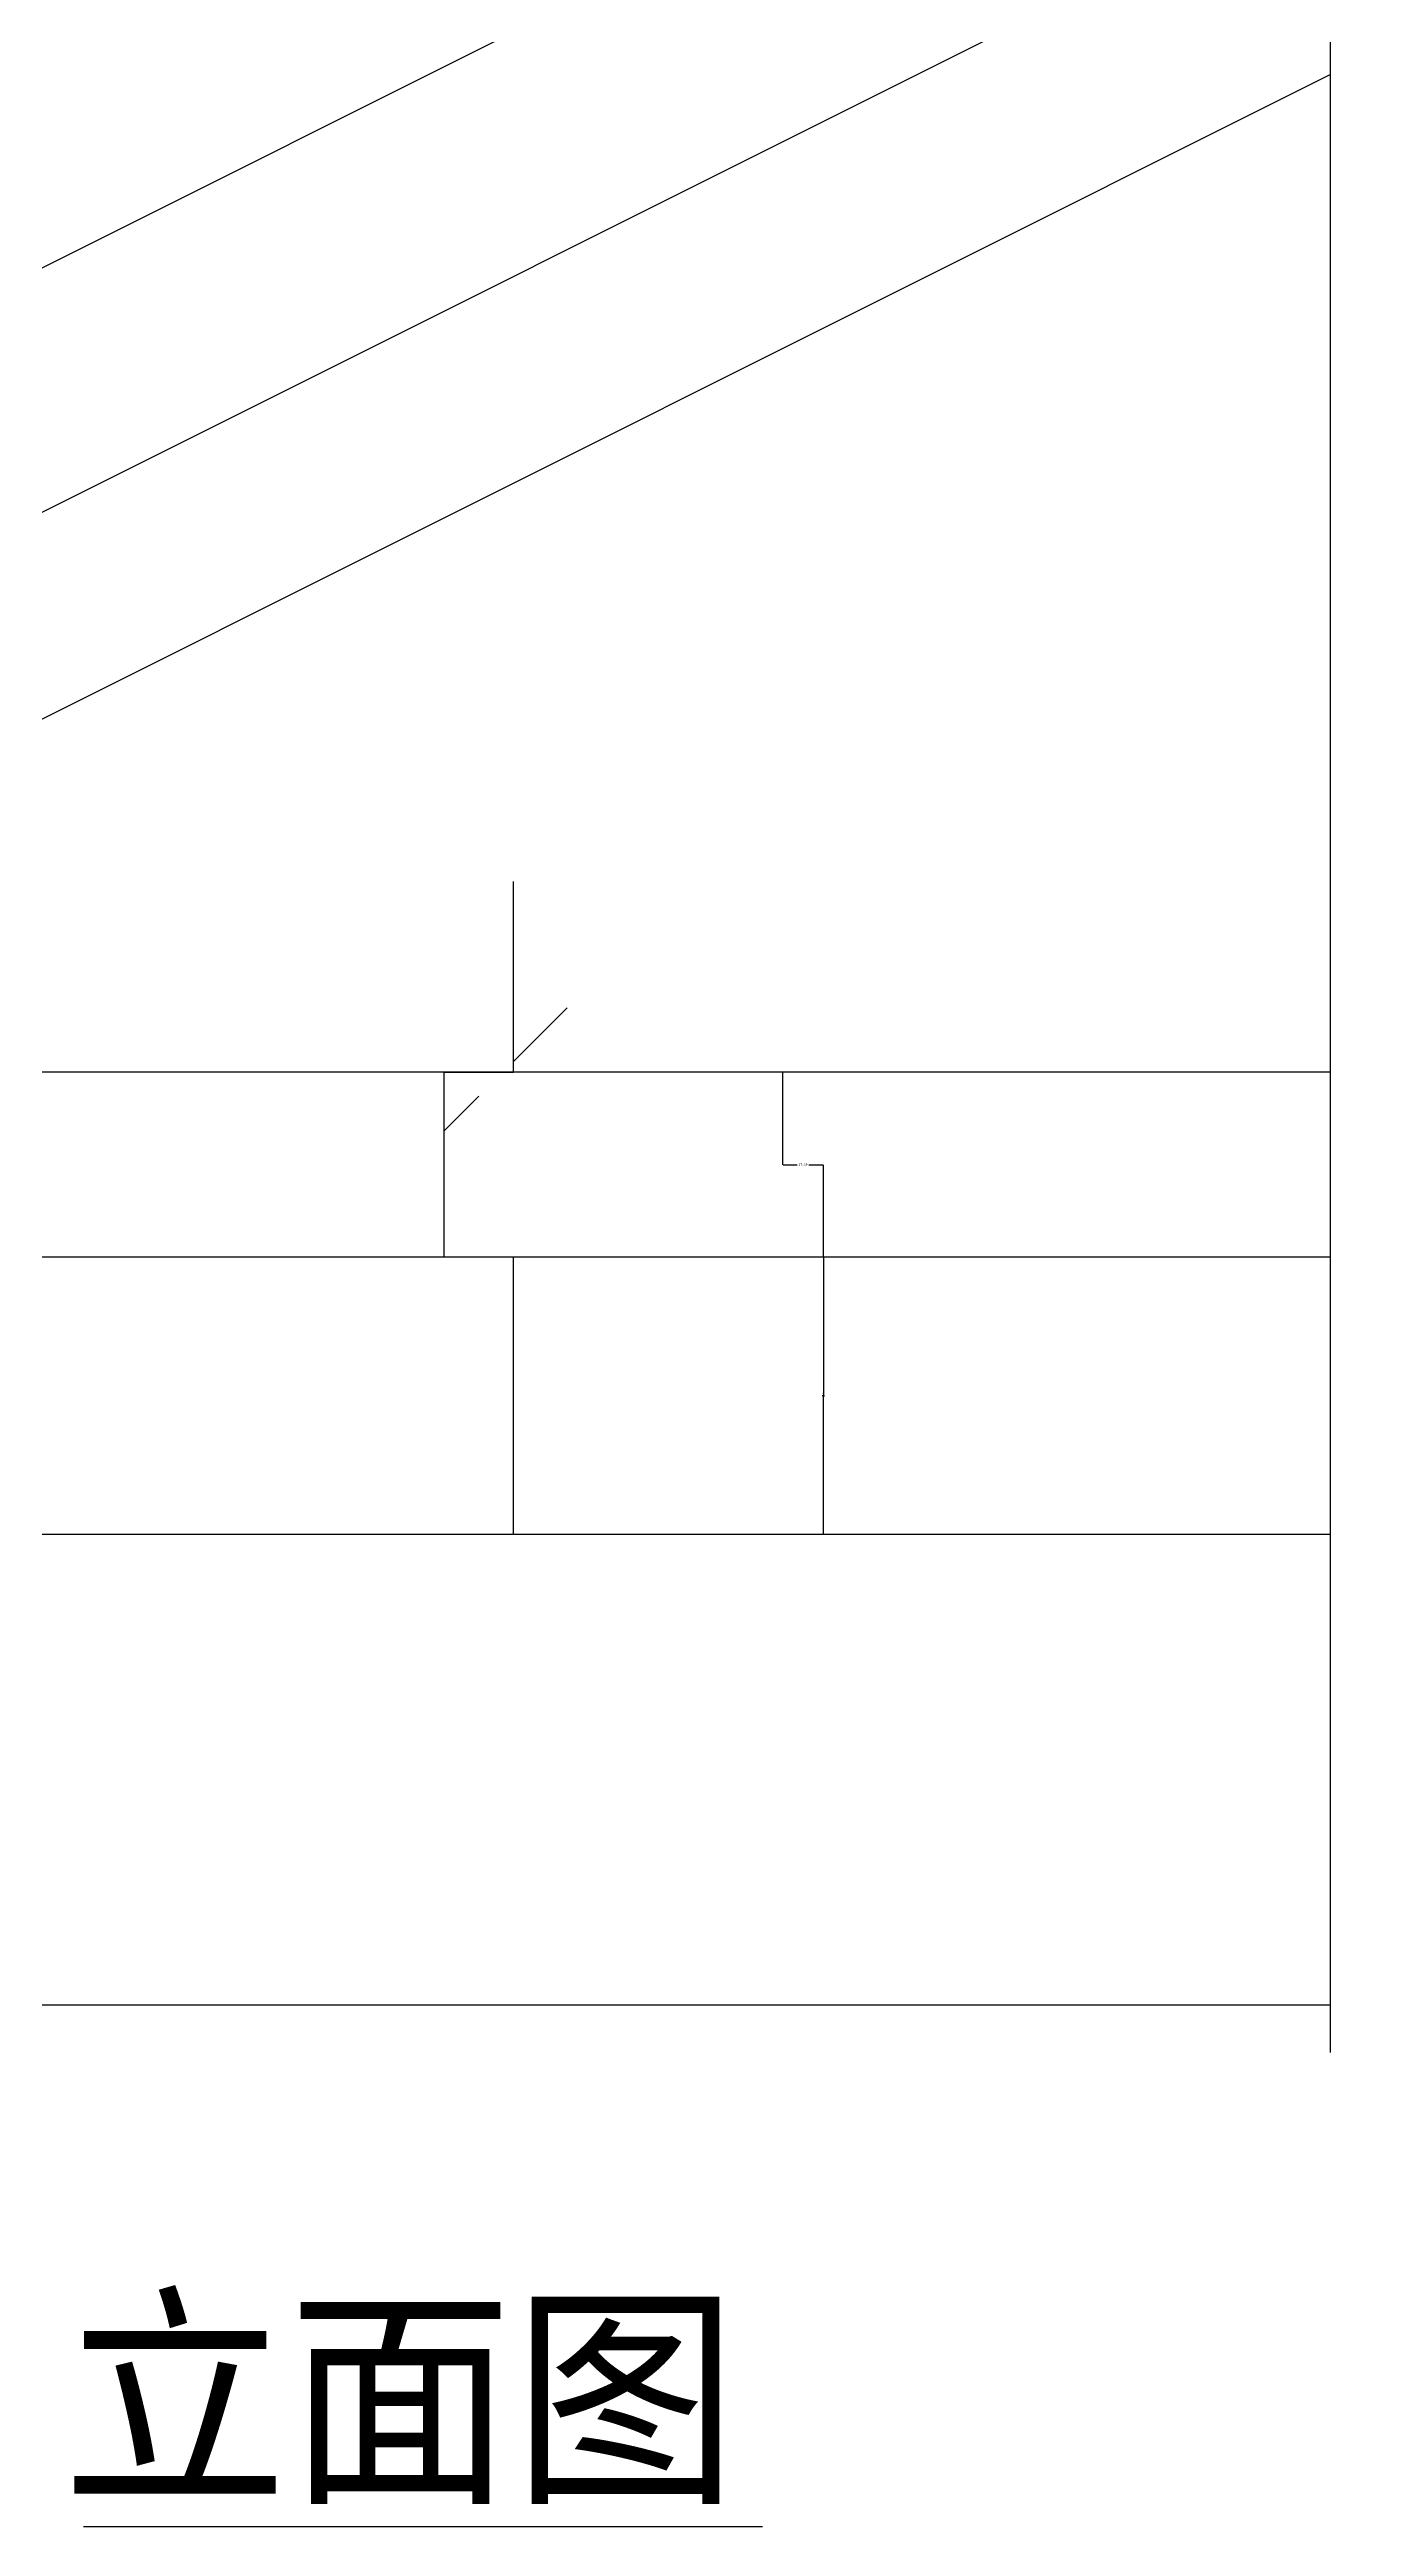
# Model space of a CAD drawing. Header units: metres. Extents: x 0 to 5136, y 0 to 4711.
# Drawn here: x 2774 to 3341, y 185 to 1257 of the extents above; entities that cross this region are included whole.
import ezdxf

# ---------------------------------------------------------------- set-up
doc = ezdxf.new("R2010")
doc.units = ezdxf.units.M
for name, color, linetype in [('2', 2, 'Continuous'), ('3', 3, 'Continuous'), ('7', 7, 'Continuous'), ('BH', 3, 'Continuous'), ('DIM', 3, 'Continuous'), ('TEXT', 3, 'Continuous')]:
    doc.layers.add(name, color=color, linetype=linetype)
doc.dimstyles.get("Standard").update_dxf_attribs({"dimtxt": 2.5, "dimasz": 2.5, "dimexe": 1.25, "dimexo": 0.625, "dimtad": 1, "dimcen": 2.5, "dimazin": 3, "dimtfac": 1, "dimtmove": 0, "dimatfit": 3})

# ---------------------------------------------------------------- blocks, each defined once
blk = doc.blocks.new('*D41')
for p, q in [((3090.96, 814.55), (3090.96, 774.55)), ((3091.21, 774.55), (3097.305, 774.55)), ((3102.305, 774.55), (3108.4, 774.55)), ((3108.65, 734.55), (3108.65, 774.55))]:
    blk.add_line(p, q)
at = {"layer": 'Defpoints'}
for p in [(3090.96, 814.55), (3090.96, 774.55), (3108.65, 734.55)]:
    blk.add_point(p, dxfattribs=at)
at = {"layer": 'DIM', "insert": (3099.805, 774.55), "char_height": 1, "attachment_point": 5}
blk.add_mtext('17,69', dxfattribs=at)
blk = doc.blocks.new('*D42')
for p, q in [((3108.65, 734.55), (3108.65, 674.55)), ((3108.4, 674.55), (3108.15, 674.55)), ((3108.65, 614.55), (3108.65, 674.55)), ((3108.65, 674.55), (3108.65, 674.55)), ((3108.9, 674.55), (3109.15, 674.55))]:
    blk.add_line(p, q)
at = {"layer": 'Defpoints'}
for p in [(3108.65, 734.55), (3108.65, 674.55), (3108.65, 614.55)]:
    blk.add_point(p, dxfattribs=at)
at = {"layer": 'DIM', "insert": (3108.65, 675.675), "char_height": 1, "attachment_point": 5}
blk.add_mtext('0', dxfattribs=at)

msp = doc.modelspace()

# ---------------------------------------------------------------- hatches: boundary and pattern name
at = {"layer": 'BH'}
h = msp.add_hatch(dxfattribs=at)
h.set_pattern_fill('ANSI31', scale=160)
h.paths.add_polyline_path([(2974.49, 814.55), (2997.74, 814.55), (2997.74, 897.13), (2974.49, 897.13)])
h.paths.add_polyline_path([(2959.49, 814.55), (2944.49, 814.55), (2944.49, 734.55), (2959.49, 734.55)])
h.paths.add_polyline_path([(2974.49, 614.55), (2997.74, 614.55), (2997.74, 734.55), (2974.49, 734.55)])

# ---------------------------------------------------------------- linework, layer by layer
at = {"layer": '2'}
msp.add_line((967.13, 411.06), (3328, 411.06), dxfattribs=at)
at = {"layer": '3'}
for p, q in [((1267.13, 411.06), (3328, 1441.5)), ((2125.72, 734.55), (3328, 1335.69)), ((2464.61, 814.55), (3328, 1246.25)), ((3328, 814.55), (2464.61, 814.55))]:
    msp.add_line(p, q, dxfattribs=at)
for points in [[(3328, 2887.13), (3328, 1777.37), (3328, 1736.46), (3340.69, 1736.46), (3315.31, 1704.99), (3328, 1704.99), (3328, 1682.02), (3328, 390.48)], [(3328, 734.55), (2125.72, 734.55)], [(3328, 614.55), (1674.1, 614.55)]]:
    msp.add_lwpolyline(points, dxfattribs=at)
at = {"layer": '7'}
msp.add_lwpolyline([(2974.49, 614.55), (2974.49, 734.55), (2944.49, 734.55), (2944.49, 814.55), (2974.49, 814.55), (2974.49, 897.13)], dxfattribs=at)
at = {"layer": 'TEXT'}
msp.add_line((2788.39, 185.35), (3082.27, 185.35), dxfattribs=at)

# ---------------------------------------------------------------- texts
msp.add_text('立面图', height=75, dxfattribs=at).set_placement((2779.19, 203.28))

# ---------------------------------------------------------------- dimensions: what is measured, and where the dimension line sits
at = {"layer": 'DIM'}
for base, p1, p2, picture, middle in [((3090.96, 774.55), (3090.96, 814.55), (3108.65, 734.55), '*D41', (3099.805, 774.55)), ((3108.65, 674.55), (3108.65, 734.55), (3108.65, 614.55), '*D42', (3108.65, 675.675))]:
    dim = msp.add_linear_dim(base=base, p1=p1, p2=p2, dimstyle='Standard', dxfattribs=at)
    dim.commit()
    dim.dimension.update_dxf_attribs({"geometry": picture, "text_midpoint": middle})

doc.saveas('drawing.dxf')
